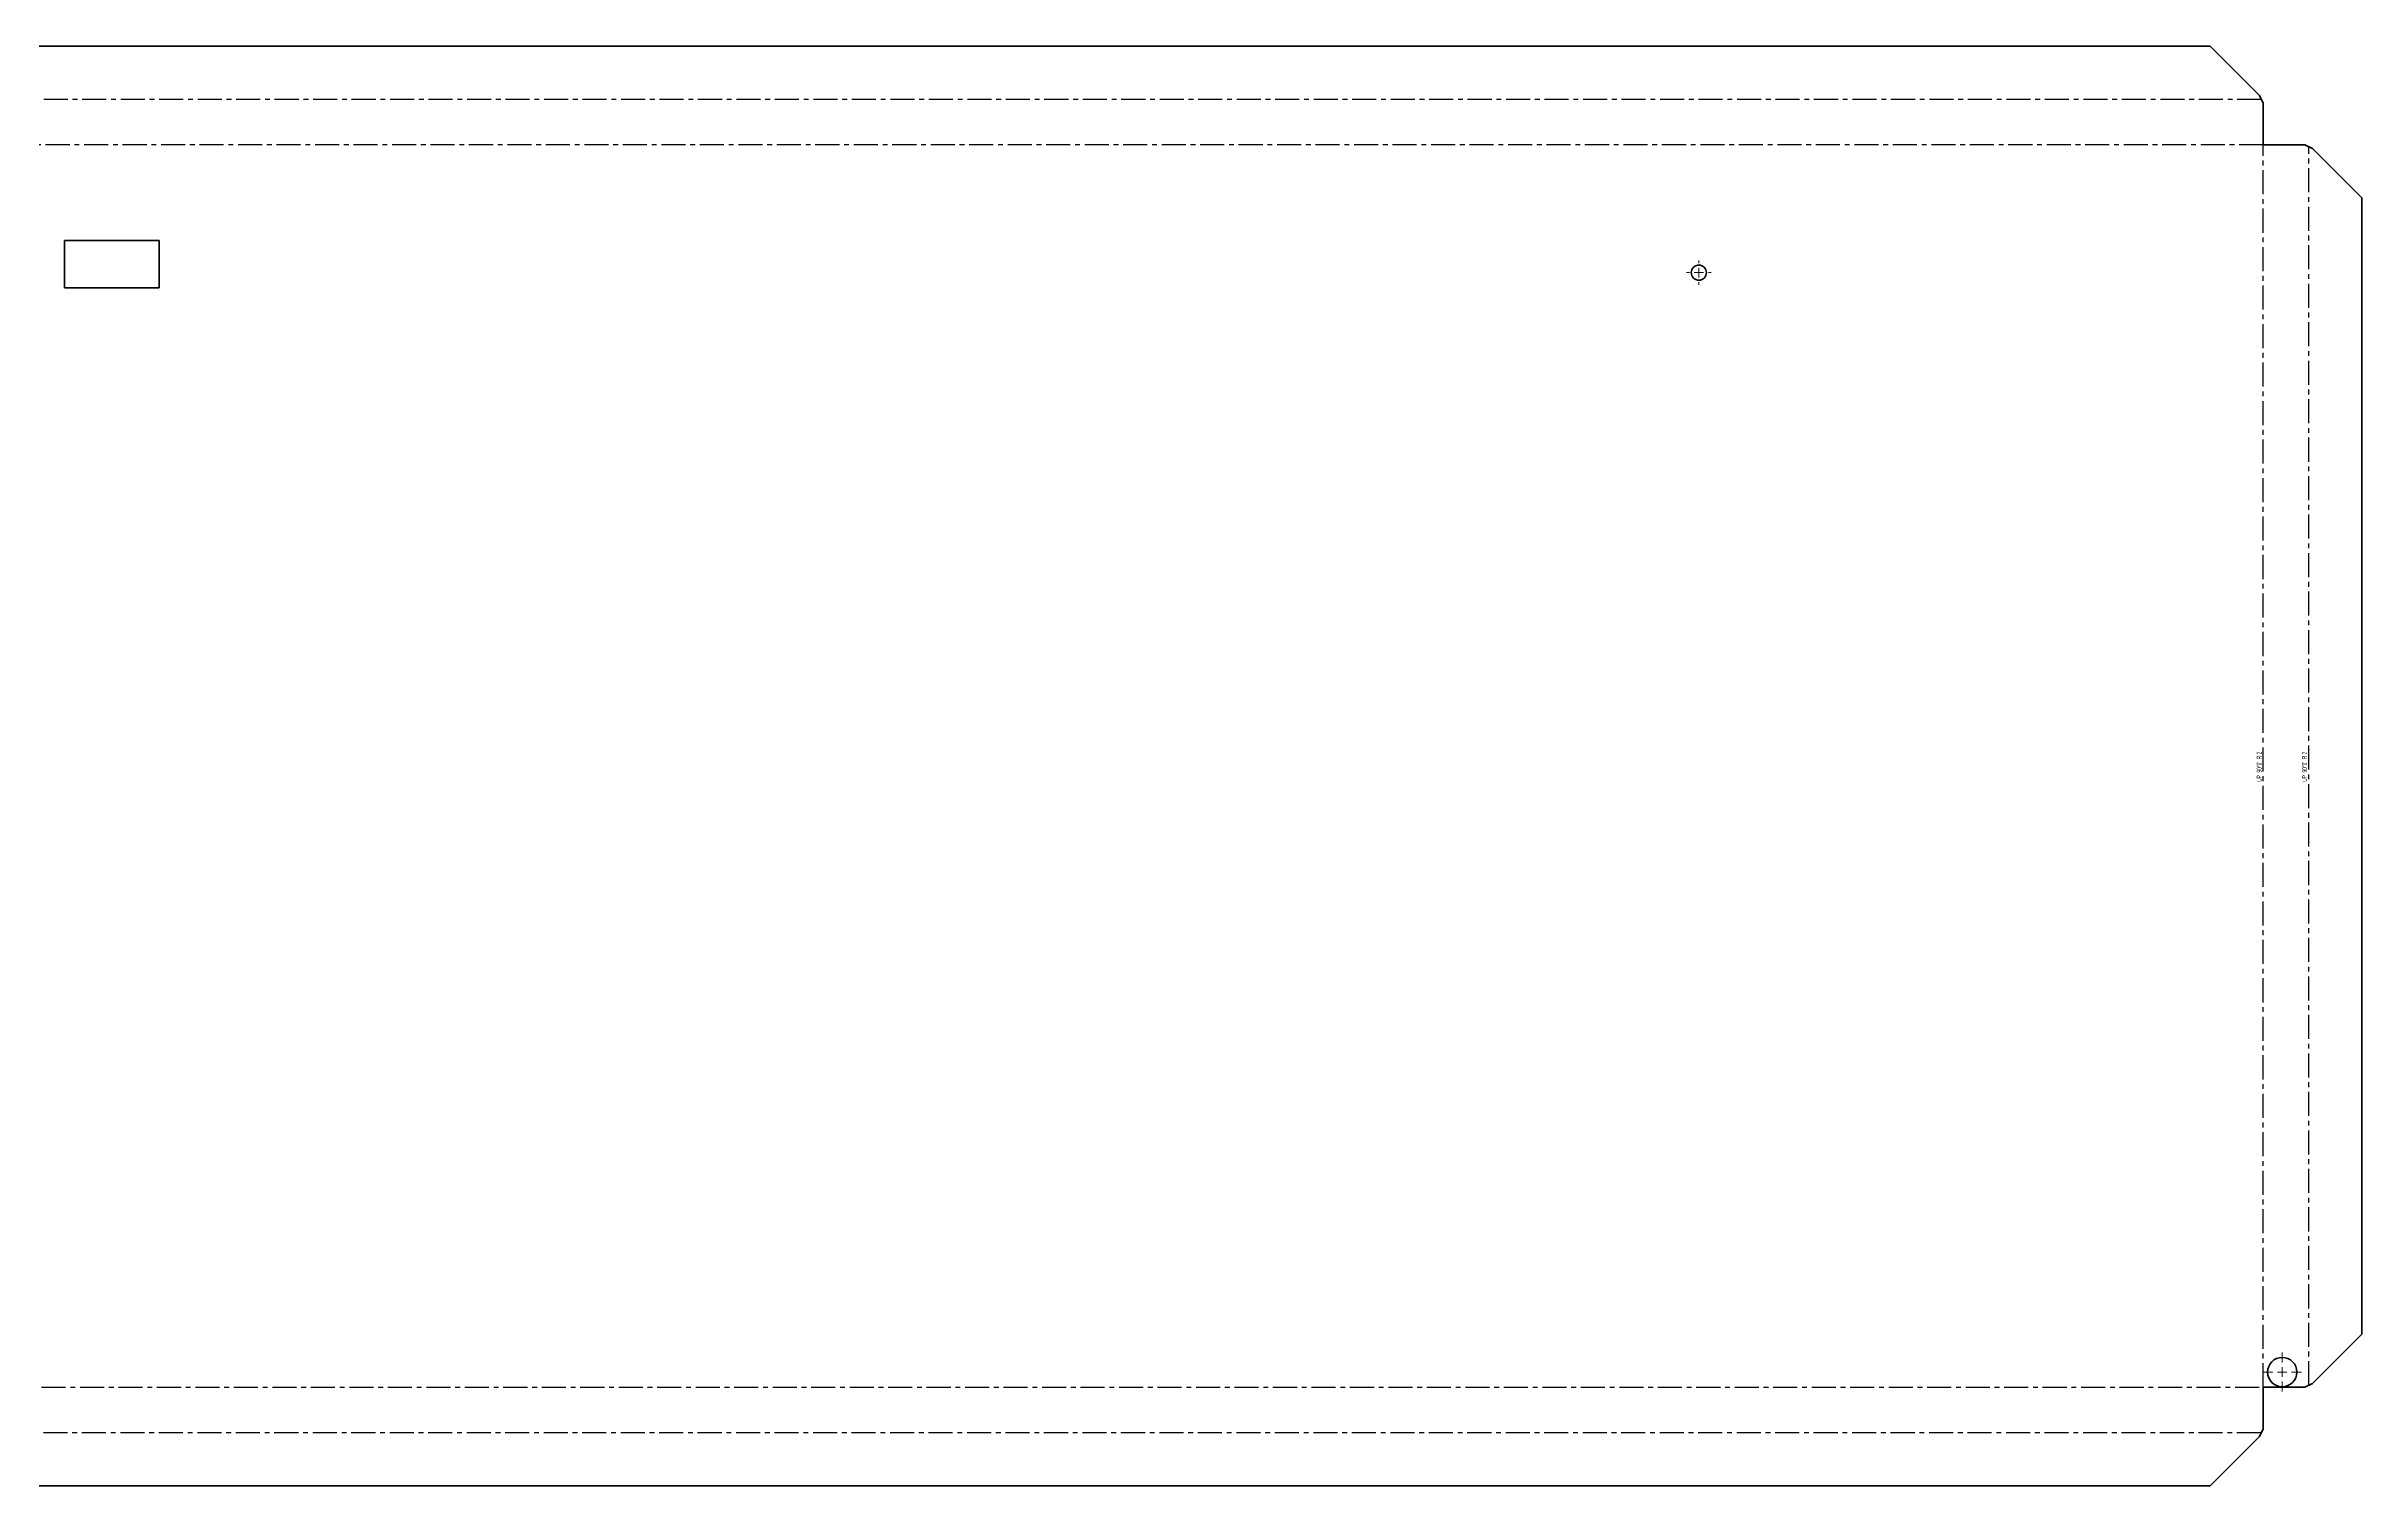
# Model space of a CAD drawing. Header units: millimetres. Extents: x -682 to 1794, y -214 to 546.
# Drawn here: x 571 to 1794, y -214 to 546 of the extents above; entities that cross this region are included whole.
import ezdxf

# ---------------------------------------------------------------- set-up
doc = ezdxf.new("R2010")
doc.units = ezdxf.units.MM
doc.linetypes.add('CENTERX2', pattern=[20.32, 12.7, -2.54, 2.54, -2.54])
doc.styles.add('SLDTEXTSTYLE2', font='TXT', dxfattribs={"width": 0.5675})

# ---------------------------------------------------------------- blocks, each defined once
blk = doc.blocks.new('SW_CENTERMARKSYMBOL_0')
at = {"color": 0, "linetype": 'Continuous', "lineweight": 18}
for p, q in [((-5, 0), (-6.5, 0)), ((0, 0), (-2.5, 0)), ((0, 5), (0, 6.5)), ((0, 0), (0, 2.5)), ((0, 0), (0, -2.5)), ((0, 0), (2.5, 0)), ((5, 0), (6.5, 0)), ((0, -5), (0, -6.5))]:
    blk.add_line(p, q, dxfattribs=at)
blk = doc.blocks.new('SW_CENTERMARKSYMBOL_3')
at = {"color": 0, "linetype": 'Continuous', "lineweight": 18}
for p, q in [((-5, 0), (-10.25, 0)), ((0, 0), (-2.5, 0)), ((0, 5), (0, 10.25)), ((0, 0), (0, 2.5)), ((0, 0), (0, -2.5)), ((0, 0), (2.5, 0)), ((5, 0), (10.25, 0)), ((0, -5), (0, -10.25))]:
    blk.add_line(p, q, dxfattribs=at)

msp = doc.modelspace()

# ---------------------------------------------------------------- linework, layer by layer
at = {"color": 7, "linetype": 'Continuous', "lineweight": 35}
for p, q in [((1713.7, 546.3), (-602.3, 546.3)), ((1739.7, 520.3), (1713.7, 546.3)), ((1739.7, 520.3), (1741.7, 516.3)), ((1741.7, 494.3), (1741.7, 516.3)), ((1741.7, 494.3), (1763.7, 494.3)), ((1763.7, 494.3), (1767.7, 492.3)), ((1793.7, 466.3), (1767.7, 492.3)), ((1793.7, -133.7), (1793.7, 466.3)), ((630.7, 443.8), (580.7, 443.8)), ((580.7, 443.8), (580.7, 418.8)), ((630.7, 418.8), (630.7, 443.8)), ((580.7, 418.8), (630.7, 418.8)), ((1767.7, -159.7), (1793.7, -133.7)), ((1741.7, -161.7), (1763.7, -161.7)), ((1741.7, -161.7), (1741.7, -183.7)), ((1767.7, -159.7), (1763.7, -161.7)), ((1713.7, -213.7), (1739.7, -187.7)), ((1741.7, -183.7), (1739.7, -187.7)), ((-602.3, -213.7), (1713.7, -213.7))]:
    msp.add_line(p, q, dxfattribs=at)
at = {"color": 7, "linetype": 'CENTERX2'}
for p, q in [((1740.7, 518.3), (-629.3, 518.3)), ((1741.7, 494.3), (-630.3, 494.3)), ((1741.7, -161.7), (1741.7, 494.3)), ((1765.7, -160.7), (1765.7, 493.3)), ((-630.3, -161.7), (1741.7, -161.7)), ((-629.3, -185.7), (1740.7, -185.7))]:
    msp.add_line(p, q, dxfattribs=at)
at = {"color": 7, "linetype": 'Continuous', "lineweight": 35}
for centre, radius in [((1443.7, 426.8), 4), ((1751.7, -153.7), 7.75)]:
    msp.add_circle(centre, radius, dxfattribs=at)

# ---------------------------------------------------------------- block references
at = {"color": 7, "linetype": 'Continuous', "lineweight": 18}
for name, p in [('SW_CENTERMARKSYMBOL_0', (1443.7, 426.8)), ('SW_CENTERMARKSYMBOL_3', (1751.7, -153.7))]:
    msp.add_blockref(name, p, dxfattribs=at)

# ---------------------------------------------------------------- texts
at = {"color": 7, "linetype": 'Continuous', "lineweight": 0, "char_height": 2.646, "attachment_point": 2, "rotation": 90, "style": 'SLDTEXTSTYLE2'}
for insert in [(1738.2, 165.9), (1762.2, 165.9)]:
    msp.add_mtext("UP  90°0'  R 2", dxfattribs=dict(at, insert=insert))

doc.saveas('drawing.dxf')
